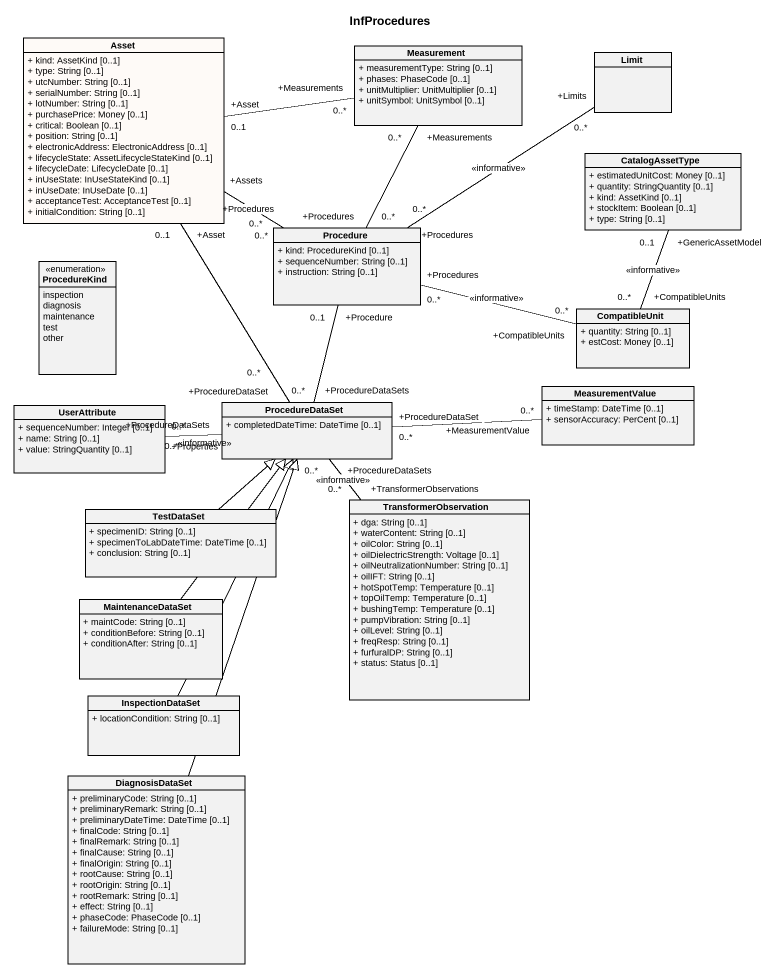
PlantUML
@startuml
title InfProcedures
hide circle
hide empty members
skinparam classAttributeIconSize 0
class Asset #FEFAF7 {
  + kind: AssetKind [0..1]
  + type: String [0..1]
  + utcNumber: String [0..1]
  + serialNumber: String [0..1]
  + lotNumber: String [0..1]
  + purchasePrice: Money [0..1]
  + critical: Boolean [0..1]
  + position: String [0..1]
  + electronicAddress: ElectronicAddress [0..1]
  + lifecycleState: AssetLifecycleStateKind [0..1]
  + lifecycleDate: LifecycleDate [0..1]
  + inUseState: InUseStateKind [0..1]
  + inUseDate: InUseDate [0..1]
  + acceptanceTest: AcceptanceTest [0..1]
  + initialCondition: String [0..1]
}
class Measurement {
  + measurementType: String [0..1]
  + phases: PhaseCode [0..1]
  + unitMultiplier: UnitMultiplier [0..1]
  + unitSymbol: UnitSymbol [0..1]
}
class Limit
class CatalogAssetType {
  + estimatedUnitCost: Money [0..1]
  + quantity: StringQuantity [0..1]
  + kind: AssetKind [0..1]
  + stockItem: Boolean [0..1]
  + type: String [0..1]
}
class Procedure {
  + kind: ProcedureKind [0..1]
  + sequenceNumber: String [0..1]
  + instruction: String [0..1]
}
enum ProcedureKind {
  inspection
  diagnosis
  maintenance
  test
  other
}
class CompatibleUnit {
  + quantity: String [0..1]
  + estCost: Money [0..1]
}
class MeasurementValue {
  + timeStamp: DateTime [0..1]
  + sensorAccuracy: PerCent [0..1]
}
class UserAttribute {
  + sequenceNumber: Integer [0..1]
  + name: String [0..1]
  + value: StringQuantity [0..1]
}
class ProcedureDataSet {
  + completedDateTime: DateTime [0..1]
}
class TransformerObservation {
  + dga: String [0..1]
  + waterContent: String [0..1]
  + oilColor: String [0..1]
  + oilDielectricStrength: Voltage [0..1]
  + oilNeutralizationNumber: String [0..1]
  + oilIFT: String [0..1]
  + hotSpotTemp: Temperature [0..1]
  + topOilTemp: Temperature [0..1]
  + bushingTemp: Temperature [0..1]
  + pumpVibration: String [0..1]
  + oilLevel: String [0..1]
  + freqResp: String [0..1]
  + furfuralDP: String [0..1]
  + status: Status [0..1]
}
class TestDataSet {
  + specimenID: String [0..1]
  + specimenToLabDateTime: DateTime [0..1]
  + conclusion: String [0..1]
}
class MaintenanceDataSet {
  + maintCode: String [0..1]
  + conditionBefore: String [0..1]
  + conditionAfter: String [0..1]
}
class InspectionDataSet {
  + locationCondition: String [0..1]
}
class DiagnosisDataSet {
  + preliminaryCode: String [0..1]
  + preliminaryRemark: String [0..1]
  + preliminaryDateTime: DateTime [0..1]
  + finalCode: String [0..1]
  + finalRemark: String [0..1]
  + finalCause: String [0..1]
  + finalOrigin: String [0..1]
  + rootCause: String [0..1]
  + rootOrigin: String [0..1]
  + rootRemark: String [0..1]
  + effect: String [0..1]
  + phaseCode: PhaseCode [0..1]
  + failureMode: String [0..1]
}
Asset "+Asset\n0..1" -right- "+Measurements\n0..*" Measurement
Procedure "+Procedures\n0..*" -up- "+Assets\n0..*" Asset
Procedure "+Procedures\n0..*" -up- "+Measurements\n0..*" Measurement
Procedure "+Procedures\n0..*" -up- "+Limits\n0..*" Limit : <<informative>>
Procedure "+Procedure\n0..1" -- "+ProcedureDataSets\n0..*" ProcedureDataSet
CompatibleUnit "+CompatibleUnits\n0..*" -up- "+GenericAssetModel\n0..1" CatalogAssetType : <<informative>>
CompatibleUnit "+CompatibleUnits\n0..*" -left- "+Procedures\n0..*" Procedure : <<informative>>
UserAttribute "+Properties\n0..*" -right- "+ProcedureDataSets\n0..*" ProcedureDataSet : <<informative>>
ProcedureDataSet "+ProcedureDataSet\n0..*" -up- "+Asset\n0..1" Asset
ProcedureDataSet "+ProcedureDataSet\n0..*" -right- "+MeasurementValue\n0..*" MeasurementValue
ProcedureDataSet "+ProcedureDataSets\n0..*" -- "+TransformerObservations\n0..*" TransformerObservation : <<informative>>
TestDataSet -up-|> ProcedureDataSet
MaintenanceDataSet -up-|> ProcedureDataSet
InspectionDataSet -up-|> ProcedureDataSet
DiagnosisDataSet -up-|> ProcedureDataSet
@enduml
